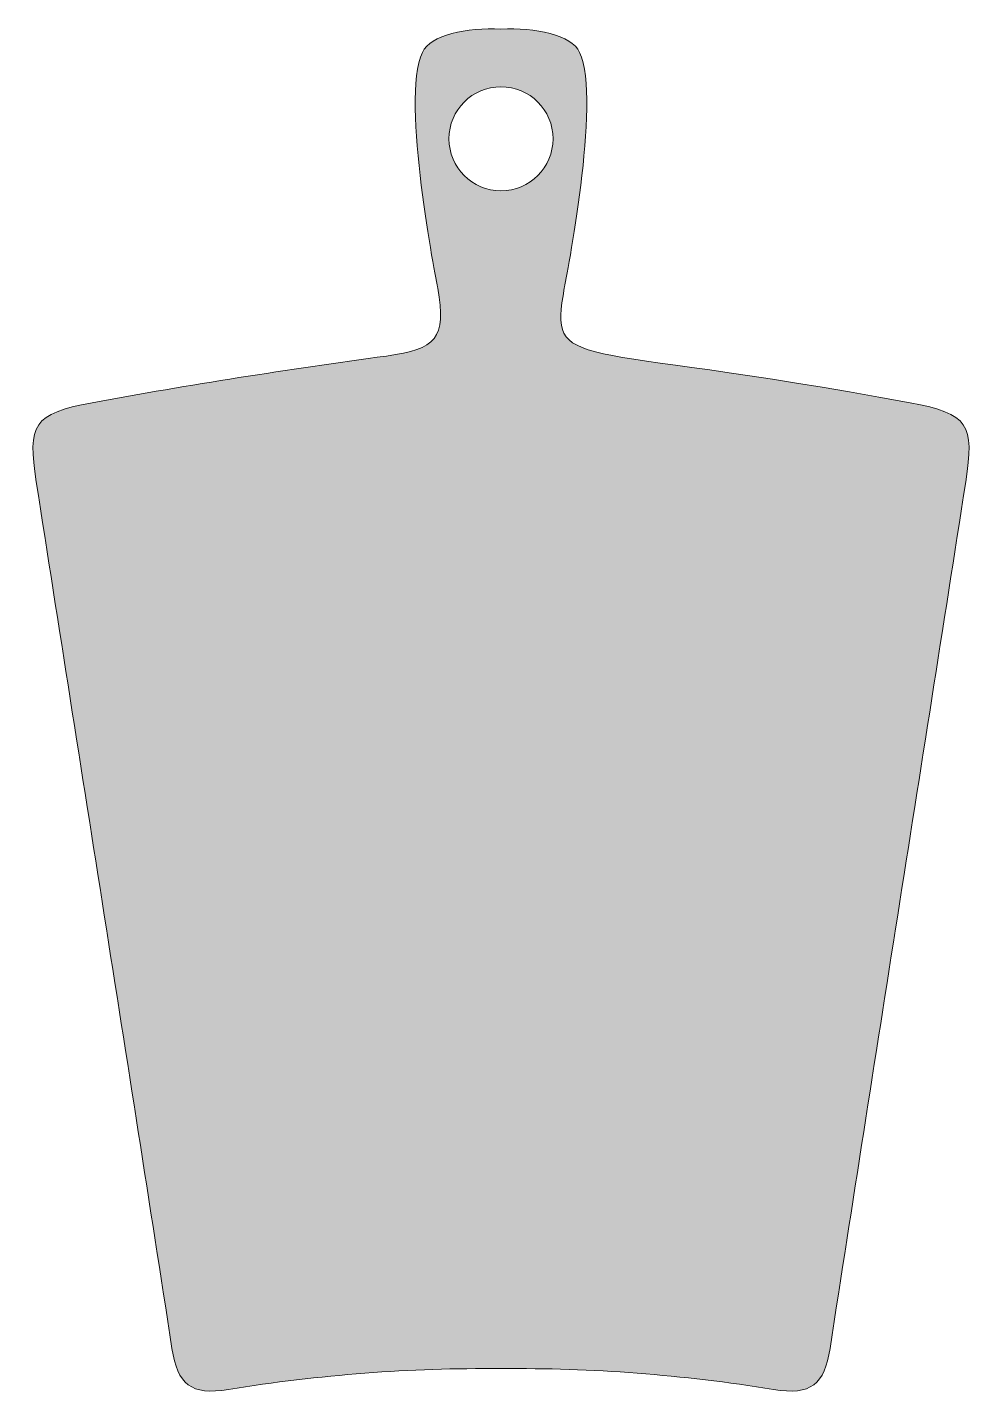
# Model space of a CAD drawing. Header units: inches. Extents: x 44.86 to 49.03, y -12.3 to -6.27.
import ezdxf

# ---------------------------------------------------------------- set-up
doc = ezdxf.new("R2010")
doc.units = ezdxf.units.IN
doc.header["$MEASUREMENT"] = 0
doc.layers.add('_U+0421_U+043B_U+043E_U+0439 1', color=7, linetype='Continuous')

# ---------------------------------------------------------------- blocks, each defined once
blk = doc.blocks.new('block 2')
at = {"layer": '_U+0421_U+043B_U+043E_U+0439 1', "lineweight": 0}
for points, knots in [([(48.746, -7.9244), (47.2406, -7.6431), (47.1575, -7.7976), (47.2233, -7.4193), (47.2296, -7.3847), (47.3878, -6.5925), (47.2907, -6.381), (47.2554, -6.3046), (47.0953, -6.2708), (46.9444, -6.279), (46.7936, -6.2708), (46.6335, -6.3046), (46.5982, -6.381), (46.5011, -6.5925), (46.6593, -7.3847), (46.6656, -7.4193), (46.7044, -7.6432), (46.66, -7.6879), (46.44, -7.7185), (46.0064, -7.7786), (45.5731, -7.844), (45.1429, -7.9244), (44.8832, -7.9731), (44.8582, -8.02), (44.8975, -8.2729), (45.0957, -9.5453), (45.2987, -10.8174), (45.4951, -12.0901), (45.5197, -12.2486), (45.5789, -12.2979), (45.7443, -12.2708), (46.144, -12.2054), (46.5444, -12.1757), (46.9444, -12.1788), (47.3444, -12.1757), (47.7449, -12.2054), (48.1446, -12.2708), (48.31, -12.2979), (48.3692, -12.2486), (48.3938, -12.0901), (48.5901, -10.8174), (48.7932, -9.5453), (48.9914, -8.2729), (49.0307, -8.02), (49.0057, -7.9731), (48.746, -7.9244)], [0, 0, 0, 0, 1, 1, 1, 2, 2, 2, 3, 3, 3, 4, 4, 4, 5, 5, 5, 6, 6, 6, 7, 7, 7, 8, 8, 8, 9, 9, 9, 10, 10, 10, 11, 11, 11, 12, 12, 12, 13, 13, 13, 14, 14, 14, 15, 15, 15, 15]), ([(46.9444, -6.9908), (46.8179, -6.9908), (46.7153, -6.8882), (46.7153, -6.7617), (46.7153, -6.6351), (46.8179, -6.5325), (46.9444, -6.5325), (47.071, -6.5325), (47.1736, -6.6351), (47.1736, -6.7617), (47.1736, -6.8882), (47.071, -6.9908), (46.9444, -6.9908)], [0, 0, 0, 0, 1, 1, 1, 2, 2, 2, 3, 3, 3, 4, 4, 4, 4])]:
    blk.add_open_spline(points, degree=3, knots=knots, dxfattribs=at)

msp = doc.modelspace()

# ---------------------------------------------------------------- hatches: boundary and pattern name
at = {"layer": '_U+0421_U+043B_U+043E_U+0439 1', "true_color": 0xffffff}
h = msp.add_hatch(color=7, dxfattribs=at)
h.dxf.hatch_style = 2
edge = h.paths.add_edge_path()
edge.add_spline(control_points=[(48.746, -7.9244), (47.2406, -7.6431), (47.1575, -7.7976), (47.2233, -7.4193), (47.2296, -7.3847), (47.3878, -6.5925), (47.2907, -6.381), (47.2554, -6.3046), (47.0953, -6.2708), (46.9444, -6.279), (46.7936, -6.2708), (46.6335, -6.3046), (46.5982, -6.381), (46.5011, -6.5925), (46.6593, -7.3847), (46.6656, -7.4193), (46.7044, -7.6432), (46.66, -7.6879), (46.44, -7.7185), (46.0064, -7.7786), (45.5731, -7.844), (45.1429, -7.9244), (44.8832, -7.9731), (44.8582, -8.02), (44.8975, -8.2729), (45.0957, -9.5453), (45.2987, -10.8174), (45.4951, -12.0901), (45.5197, -12.2486), (45.5789, -12.2979), (45.7443, -12.2708), (46.144, -12.2054), (46.5444, -12.1757), (46.9444, -12.1788), (47.3444, -12.1757), (47.7449, -12.2054), (48.1446, -12.2708), (48.31, -12.2979), (48.3692, -12.2486), (48.3938, -12.0901), (48.5901, -10.8174), (48.7932, -9.5453), (48.9914, -8.2729), (49.0307, -8.02), (49.0057, -7.9731), (48.746, -7.9244)], knot_values=[0, 0, 0, 0, 1, 1, 1, 2, 2, 2, 3, 3, 3, 4, 4, 4, 5, 5, 5, 6, 6, 6, 7, 7, 7, 8, 8, 8, 9, 9, 9, 10, 10, 10, 11, 11, 11, 12, 12, 12, 13, 13, 13, 14, 14, 14, 15, 15, 15, 15], degree=3, periodic=1)
edge = h.paths.add_edge_path()
edge.add_spline(control_points=[(46.9444, -6.9908), (46.8179, -6.9908), (46.7153, -6.8882), (46.7153, -6.7617), (46.7153, -6.6351), (46.8179, -6.5325), (46.9444, -6.5325), (47.071, -6.5325), (47.1736, -6.6351), (47.1736, -6.7617), (47.1736, -6.8882), (47.071, -6.9908), (46.9444, -6.9908)], knot_values=[0, 0, 0, 0, 1, 1, 1, 2, 2, 2, 3, 3, 3, 4, 4, 4, 4], degree=3, periodic=1)

# ---------------------------------------------------------------- block references
at = {"layer": '_U+0421_U+043B_U+043E_U+0439 1'}
msp.add_blockref('block 2', (0, 0), dxfattribs=at)

doc.saveas('drawing.dxf')
